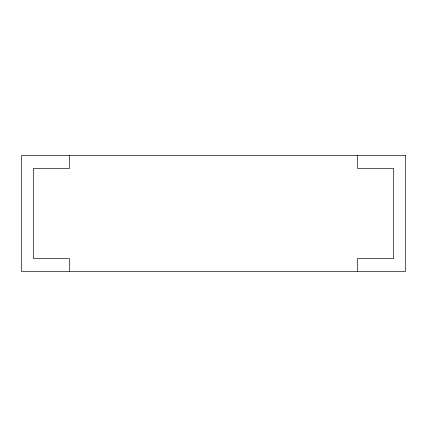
<?xml version="1.0" encoding="UTF-8"?>
<svg xmlns="http://www.w3.org/2000/svg" width="427" height="427" viewBox="0 0 427 427"><rect width="100%" height="100%" fill="white"/><g stroke="black" fill="none" stroke-linecap="round" stroke-linejoin="round"><path stroke-width="0.64" d="M357.612 155.679L357.612 168.526L393.641 168.526L393.641 258.474L357.612 258.474L357.612 271.321M69.387 155.679L69.387 168.526L33.359 168.526L33.359 258.474L69.387 258.474L69.387 271.321M405.65 155.679L21.35 155.679L21.35 271.321L405.65 271.321L405.65 155.679"/></g></svg>
